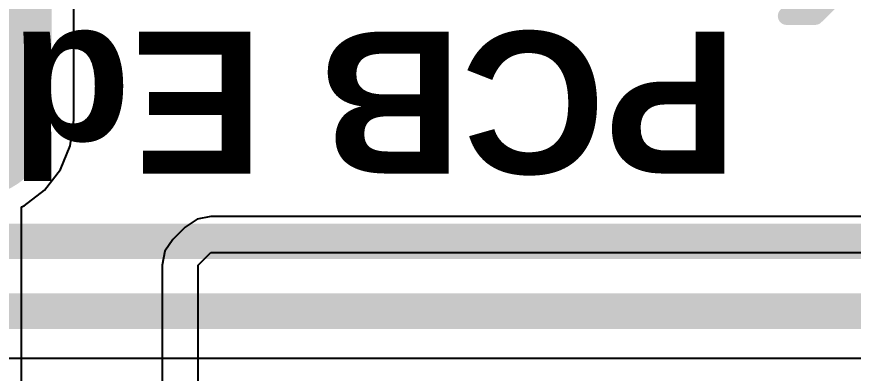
# Model space of a CAD drawing. Header units: inches. Extents: x -6 to 198, y 0 to 119.
# Drawn here: x 22.61 to 28.6, y 51.6 to 54.16 of the extents above; entities that cross this region are included whole.
import ezdxf

# ---------------------------------------------------------------- set-up
doc = ezdxf.new("R2010")
doc.units = ezdxf.units.IN
for name, color, linetype in [('Bottom Layer', 5, 'Continuous'), ('Bottom Solder', 6, 'Continuous'), ('Mechanical 13', 56, 'Continuous'), ('Multi-Layer', 9, 'Continuous'), ('Top Layer', 1, 'Continuous'), ('Top Solder', 216, 'Continuous')]:
    doc.layers.add(name, color=color, linetype=linetype)
doc.styles.add('Arial_Bold', font='', dxfattribs={"height": 0.2})
doc.styles.get('Arial_Bold').set_extended_font_data('Arial', bold=True)

# ---------------------------------------------------------------- blocks, each defined once
blk = doc.blocks.new('TYPE_C_31_M_12__84')
at = {"layer": 'Bottom Layer'}
h = blk.add_hatch(color=5, dxfattribs=at)
edge = h.paths.add_edge_path()
edge.add_arc((4.325, -2.775), 0.45, 180, 360)
edge.add_line((4.775, -2.775), (4.775, -1.975))
edge.add_arc((4.325, -1.975), 0.45, 0, 180)
edge.add_line((3.875, -1.975), (3.875, -2.775))
at = {"layer": 'Bottom Solder'}
h = blk.add_hatch(color=6, dxfattribs=at)
edge = h.paths.add_edge_path()
edge.add_arc((4.325, -2.775), 0.5516, 180, 360)
edge.add_line((4.8766, -2.775), (4.8766, -1.975))
edge.add_arc((4.325, -1.975), 0.5516, 0, 180)
edge.add_line((3.7734, -1.975), (3.7734, -2.775))
at = {"layer": 'Multi-Layer'}
h = blk.add_hatch(color=9, dxfattribs=at)
edge = h.paths.add_edge_path()
edge.add_arc((4.325, -2.775), 0.45, 180, 360)
edge.add_line((4.775, -2.775), (4.775, -1.975))
edge.add_arc((4.325, -1.975), 0.45, 0, 180)
edge.add_line((3.875, -1.975), (3.875, -2.775))
at = {"layer": 'Top Layer'}
h = blk.add_hatch(color=1, dxfattribs=at)
edge = h.paths.add_edge_path()
edge.add_arc((4.325, -2.775), 0.45, 180, 360)
edge.add_line((4.775, -2.775), (4.775, -1.975))
edge.add_arc((4.325, -1.975), 0.45, 0, 180)
edge.add_line((3.875, -1.975), (3.875, -2.775))
at = {"layer": 'Top Solder'}
h = blk.add_hatch(color=216, dxfattribs=at)
edge = h.paths.add_edge_path()
edge.add_arc((4.325, -2.775), 0.5516, 180, 360)
edge.add_line((4.8766, -2.775), (4.8766, -1.975))
edge.add_arc((4.325, -1.975), 0.5516, 0, 180)
edge.add_line((3.7734, -1.975), (3.7734, -2.775))
at = {"layer": 'Mechanical 13'}
for points in [[(-1.6906, -2.7196, 0.127, 0.127, 0), (-1.8684, -2.8974, 0.127, 0.127, 0)], [(-1.4874, -2.7196, 0.127, 0.127, 0), (-1.6906, -2.7196, 0.127, 0.127, 0)]]:
    blk.add_lwpolyline(points, format="xyseb", dxfattribs=at)
for points in [[(-1.7223, -2.7196, 0.0635, 0.0635, 1), (-1.6588, -2.7196, 0.0635, 0.0635, 1)], [(-1.7223, -2.7196, 0.0635, 0.0635, 1), (-1.6588, -2.7196, 0.0635, 0.0635, 1)], [(-1.5191, -2.7196, 0.0635, 0.0635, 1), (-1.4556, -2.7196, 0.0635, 0.0635, 1)]]:
    blk.add_lwpolyline(points, format="xyseb", close=True, dxfattribs=at)
at = {"layer": 'Mechanical 13', "style": 'Arial_Bold'}
blk.add_text('PCB Edge', height=1.016, dxfattribs=at).set_placement((-1.135, -2.6077))

msp = doc.modelspace()

# ---------------------------------------------------------------- linework, layer by layer
at = {"layer": 'Bottom Layer'}
msp.add_line((21.5297, 51.7112), (31.7618, 51.7112), dxfattribs=at)
for points in [[(21.3721, 52.5486, 0.254, 0.254, 0), (31.6099, 52.5486, 0.254, 0.254, 0)], [(21.3903, 52.0478, 0.254, 0.254, 0), (31.7618, 52.0478, 0.254, 0.254, 0)]]:
    msp.add_lwpolyline(points, format="xyseb", dxfattribs=at)
at = {"layer": 'Top Layer'}
for p, q in [((23.0221, 53.4166), (23.0221, 54.2166)), ((22.9979, 53.2328), (23.0221, 53.4166)), ((22.927, 53.0615), (22.9979, 53.2328)), ((22.8142, 52.9145), (22.927, 53.0615)), ((22.6671, 52.8016), (22.8142, 52.9145)), ((22.6487, 52.794), (22.6671, 52.8016)), ((22.6487, 50.8091), (22.6487, 52.794)), ((23.9047, 52.7063), (23.8207, 52.6502)), ((24.0038, 52.726), (23.9047, 52.7063)), ((29.3495, 52.726), (24.0038, 52.726)), ((23.8207, 52.6502), (23.7309, 52.5604)), ((23.7309, 52.5604), (23.6747, 52.4764)), ((23.6747, 52.4764), (23.655, 52.3773)), ((23.914, 52.3773), (24.0038, 52.4671)), ((24.0038, 52.4671), (29.3495, 52.4671)), ((23.655, 52.3773), (23.655, 50.8276)), ((23.914, 50.8257), (23.914, 52.3773))]:
    msp.add_line(p, q, dxfattribs=at)

# ---------------------------------------------------------------- block references
at = {"rotation": 180}
msp.add_blockref('TYPE_C_31_M_12__84', (26.6371, 51.4416), dxfattribs=at)

doc.saveas('drawing.dxf')
